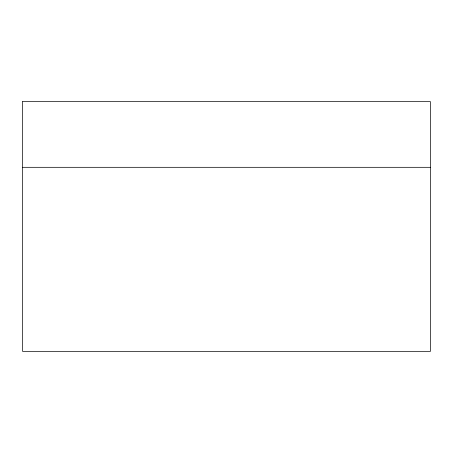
<?xml version="1.0" encoding="UTF-8"?>
<svg xmlns="http://www.w3.org/2000/svg" width="453" height="453" viewBox="0 0 453 453"><rect width="100%" height="100%" fill="white"/><g stroke="black" fill="none" stroke-linecap="round" stroke-linejoin="round"><path stroke-width="0.68" d="M22.65 167.316L430.35 167.316M22.65 101.557L22.65 351.443L430.35 351.443L430.35 101.557L22.65 101.557"/></g></svg>
